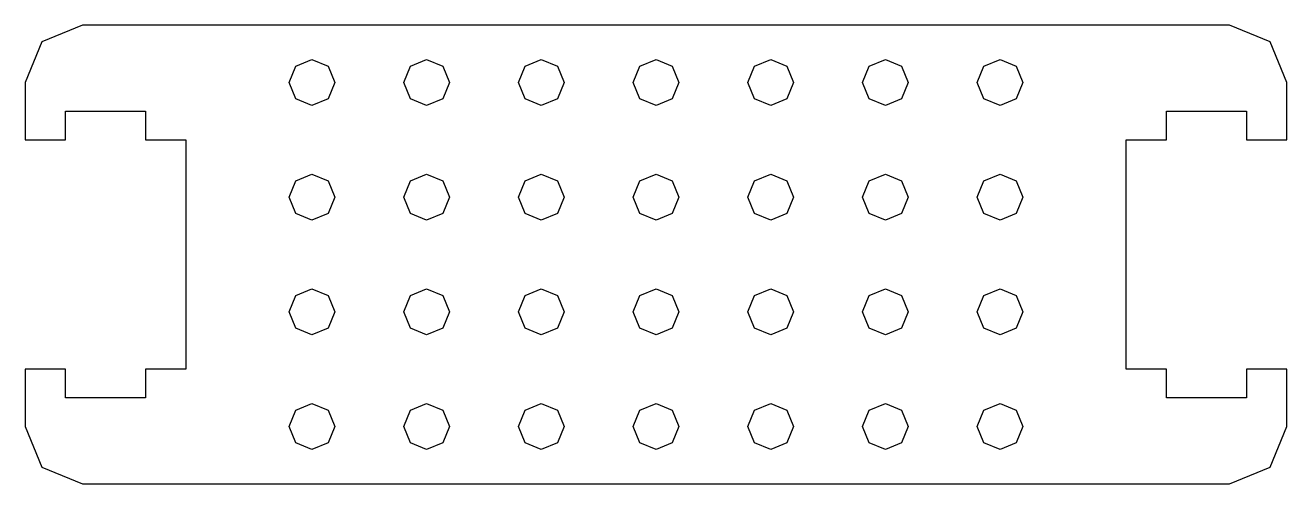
# Model space of a CAD drawing. Extents: x 0 to 110, y 0 to 40.
import ezdxf

# ---------------------------------------------------------------- set-up
doc = ezdxf.new("R2010")
doc.units = 0
doc.layers.add('Layer_1', color=7, linetype='CONTINUOUS')

msp = doc.modelspace()

# ---------------------------------------------------------------- linework, layer by layer
at = {"layer": 'Layer_1', "color": 7}
for points in [[(4.999987, 0.000001), (54.999992, 0.000001), (104.999999, 0.000001), (108.538749, 1.461263), (110, 5.000019), (110, 7.500028), (110, 10.000037), (108.249999, 10.000037), (106.499999, 10.000037), (106.499999, 8.750018), (106.499999, 7.500028), (103, 7.500028), (99.500001, 7.500028), (99.500001, 8.750018), (99.500001, 10.000037), (97.750001, 10.000037), (96, 10.000037), (96, 20.000028), (96, 30.000028), (97.750001, 30.000028), (99.500001, 30.000028), (99.500001, 31.250027), (99.500001, 32.500029), (103, 32.500029), (106.499999, 32.500029), (106.499999, 31.250027), (106.499999, 30.000025), (108.249999, 30.000025), (110, 30.000028), (110, 32.500026), (110, 35.000027), (108.538749, 38.538769), (104.999999, 40.000025), (54.999992, 40.000031), (4.999987, 40.000039), (1.461245, 38.538786), (0, 35.000041), (0, 32.500034), (0, 30.000028), (1.75, 30.000028), (3.5, 30.000025), (3.5, 31.250024), (3.5, 32.500026), (7, 32.500026), (10.5, 32.500029), (10.5, 31.250027), (10.5, 30.000025), (12.25, 30.000025), (14, 30.000025), (14, 20.000037), (14, 10.000065), (12.25, 10.000037), (10.5, 10.000037), (10.5, 8.750018), (10.5, 7.500028), (7, 7.500028), (3.5, 7.500028), (3.5, 8.750018), (3.5, 10.000037), (1.75, 10.000037), (0, 10.000037), (0, 7.500028), (0, 5.000019), (1.461245, 1.461263), (4.999987, 0.000001)], [(27.000005, 35.000027), (26.414218, 33.585814), (25.000005, 33.000028), (23.585791, 33.585814), (23.000005, 35.000027), (23.585791, 36.414239), (25.000005, 37.000028), (26.414218, 36.414239), (27.000005, 35.000027)], [(37.000002, 35.000027), (36.414216, 33.585814), (35.000003, 33.000028), (33.585788, 33.585814), (33.000002, 35.000027), (33.585788, 36.414239), (35.000003, 37.000028), (36.414216, 36.414239), (37.000002, 35.000027)], [(47.000002, 35.000027), (46.414216, 33.585814), (45.000003, 33.000028), (43.585788, 33.585814), (43.000001, 35.000027), (43.585788, 36.414239), (45.000003, 37.000028), (46.414216, 36.414239), (47.000002, 35.000027)], [(57.000002, 35.000027), (56.414216, 33.585814), (55.000003, 33.000028), (53.585787, 33.585814), (53.000001, 35.000027), (53.585787, 36.414239), (55.000003, 37.000028), (56.414216, 36.414239), (57.000002, 35.000027)], [(67.000001, 35.000027), (66.414215, 33.585814), (65.000003, 33.000028), (63.585787, 33.585814), (63.000001, 35.000027), (63.585787, 36.414239), (65.000003, 37.000028), (66.414215, 36.414239), (67.000001, 35.000027)], [(77.000001, 35.000027), (76.414215, 33.585814), (75.000002, 33.000028), (73.585787, 33.585814), (73.000001, 35.000027), (73.585787, 36.414239), (75.000002, 37.000028), (76.414215, 36.414239), (77.000001, 35.000027)], [(87.000004, 35.000027), (86.414218, 33.585814), (85.000005, 33.000028), (83.585789, 33.585814), (83.000003, 35.000027), (83.585789, 36.414239), (85.000005, 37.000028), (86.414218, 36.414239), (87.000004, 35.000027)], [(27.000005, 25.000027), (26.414218, 23.585814), (25.000005, 23.000028), (23.585791, 23.585814), (23.000005, 25.000027), (23.585791, 26.41424), (25.000005, 27.000029), (26.414218, 26.41424), (27.000005, 25.000027)], [(37.000002, 25.000027), (36.414216, 23.585814), (35.000003, 23.000028), (33.585788, 23.585814), (33.000002, 25.000027), (33.585788, 26.41424), (35.000003, 27.000029), (36.414216, 26.41424), (37.000002, 25.000027)], [(47.000002, 25.000027), (46.414216, 23.585814), (45.000003, 23.000028), (43.585788, 23.585814), (43.000001, 25.000027), (43.585788, 26.41424), (45.000003, 27.000029), (46.414216, 26.41424), (47.000002, 25.000027)], [(57.000002, 25.000027), (56.414216, 23.585814), (55.000003, 23.000028), (53.585787, 23.585814), (53.000001, 25.000027), (53.585787, 26.41424), (55.000003, 27.000029), (56.414216, 26.41424), (57.000002, 25.000027)], [(67.000001, 25.000027), (66.414215, 23.585814), (65.000003, 23.000028), (63.585787, 23.585814), (63.000001, 25.000027), (63.585787, 26.41424), (65.000003, 27.000029), (66.414215, 26.41424), (67.000001, 25.000027)], [(77.000001, 25.000027), (76.414215, 23.585814), (75.000002, 23.000028), (73.585787, 23.585814), (73.000001, 25.000027), (73.585787, 26.41424), (75.000002, 27.000029), (76.414215, 26.41424), (77.000001, 25.000027)], [(87.000004, 25.000027), (86.414218, 23.585814), (85.000005, 23.000028), (83.585789, 23.585814), (83.000003, 25.000027), (83.585789, 26.41424), (85.000005, 27.000029), (86.414218, 26.41424), (87.000004, 25.000027)], [(27.000004, 15.000027), (26.414217, 13.585812), (25.000004, 13.000031), (23.58579, 13.585812), (23.000004, 15.000027), (23.58579, 16.41424), (25.000004, 17.000029), (26.414217, 16.41424), (27.000004, 15.000027)], [(36.999999, 15.000027), (36.414213, 13.585812), (35.000001, 13.000031), (33.585785, 13.585812), (32.999999, 15.000027), (33.585785, 16.41424), (35.000001, 17.000029), (36.414213, 16.41424), (36.999999, 15.000027)], [(46.999999, 15.000027), (46.414213, 13.585812), (45, 13.000031), (43.585785, 13.585812), (42.999999, 15.000027), (43.585785, 16.41424), (45, 17.000029), (46.414213, 16.41424), (46.999999, 15.000027)], [(56.999999, 15.000027), (56.414213, 13.585812), (55, 13.000031), (53.585785, 13.585812), (52.999998, 15.000027), (53.585785, 16.41424), (55, 17.000029), (56.414213, 16.41424), (56.999999, 15.000027)], [(66.999999, 15.000027), (66.414213, 13.585812), (65, 13.000031), (63.585784, 13.585812), (62.999998, 15.000027), (63.585784, 16.41424), (65, 17.000029), (66.414213, 16.41424), (66.999999, 15.000027)], [(76.999998, 15.000027), (76.414212, 13.585812), (75, 13.000031), (73.585784, 13.585812), (72.999998, 15.000027), (73.585784, 16.41424), (75, 17.000029), (76.414212, 16.41424), (76.999998, 15.000027)], [(87.000001, 15.000027), (86.414215, 13.585812), (85.000002, 13.000031), (83.585787, 13.585812), (83.000001, 15.000027), (83.585787, 16.41424), (85.000002, 17.000029), (86.414215, 16.41424), (87.000001, 15.000027)], [(27.000004, 5.000019), (26.414217, 3.585803), (25.000004, 3.000023), (23.58579, 3.585803), (23.000004, 5.000019), (23.58579, 6.414234), (25.000004, 7.000015), (26.414217, 6.414234), (27.000004, 5.000019)], [(36.999999, 5.000019), (36.414213, 3.585803), (35.000001, 3.000023), (33.585785, 3.585803), (32.999999, 5.000019), (33.585785, 6.414234), (35.000001, 7.000015), (36.414213, 6.414234), (36.999999, 5.000019)], [(46.999999, 5.000019), (46.414213, 3.585803), (45, 3.000023), (43.585785, 3.585803), (42.999999, 5.000019), (43.585785, 6.414234), (45, 7.000015), (46.414213, 6.414234), (46.999999, 5.000019)], [(56.999999, 5.000019), (56.414213, 3.585803), (55, 3.000023), (53.585785, 3.585803), (52.999998, 5.000019), (53.585785, 6.414234), (55, 7.000015), (56.414213, 6.414234), (56.999999, 5.000019)], [(66.999999, 5.000019), (66.414213, 3.585803), (65, 3.000023), (63.585784, 3.585803), (62.999998, 5.000019), (63.585784, 6.414234), (65, 7.000015), (66.414213, 6.414234), (66.999999, 5.000019)], [(76.999998, 5.000019), (76.414212, 3.585803), (75, 3.000023), (73.585784, 3.585803), (72.999998, 5.000019), (73.585784, 6.414234), (75, 7.000015), (76.414212, 6.414234), (76.999998, 5.000019)], [(87.000001, 5.000019), (86.414215, 3.585803), (85.000002, 3.000023), (83.585787, 3.585803), (83.000001, 5.000019), (83.585787, 6.414234), (85.000002, 7.000015), (86.414215, 6.414234), (87.000001, 5.000019)]]:
    msp.add_lwpolyline(points, dxfattribs=at)

doc.saveas('drawing.dxf')
